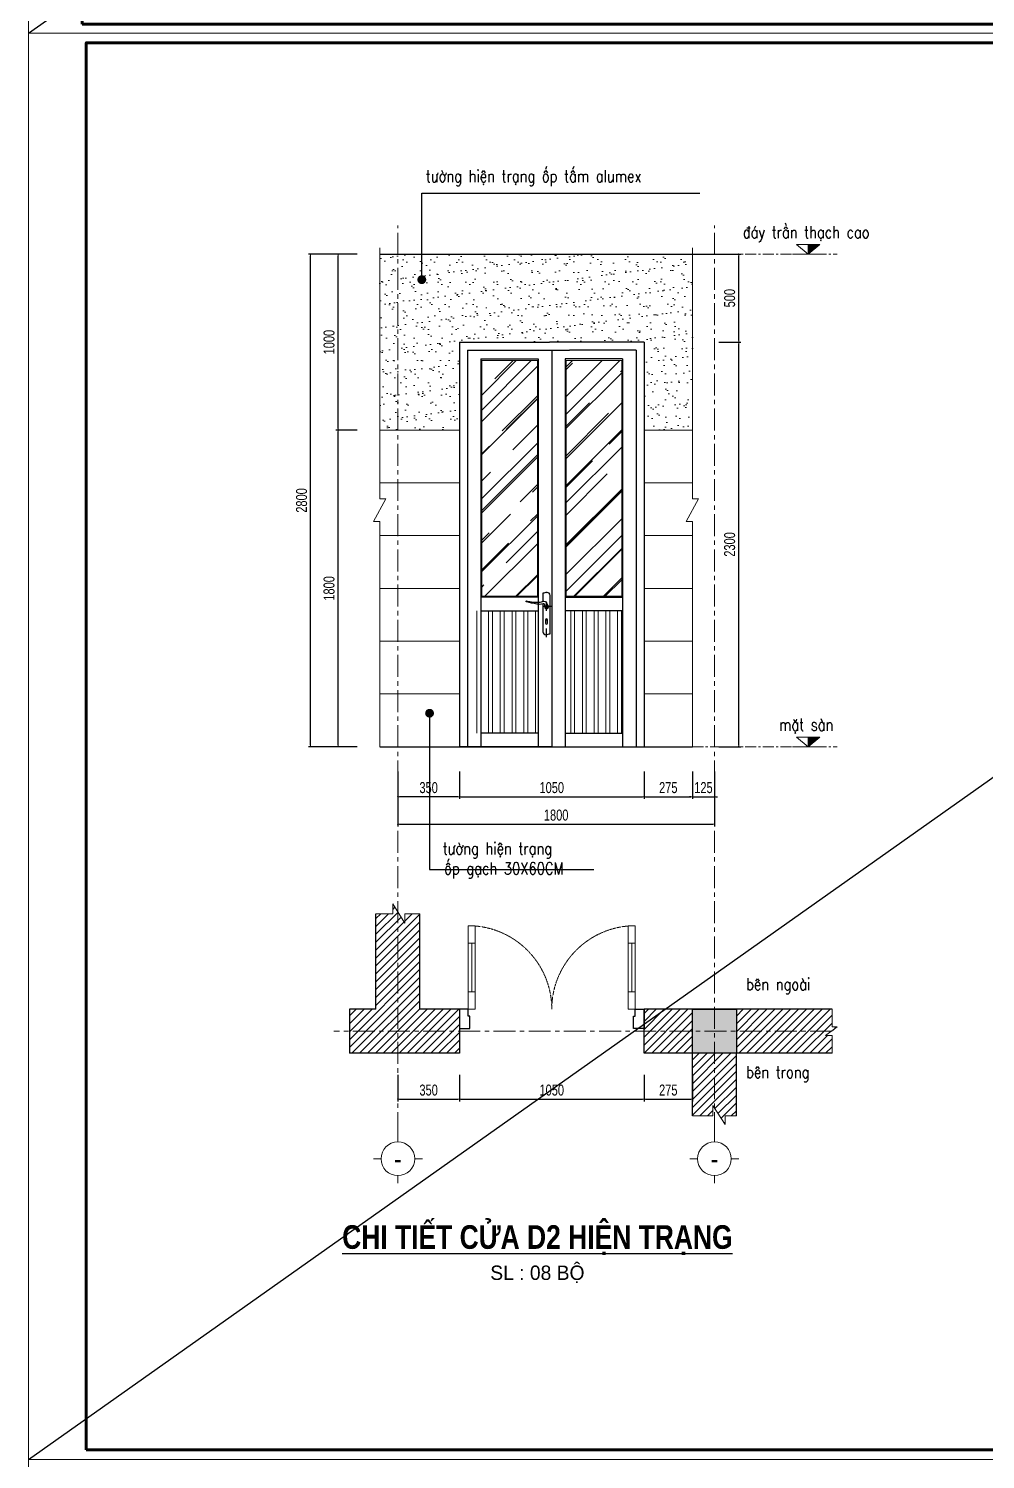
# Model space of a CAD drawing. Header units: millimetres. Extents: x -519517 to -431282, y -372679 to 113618.
# Drawn here: x -490082 to -484642, y -306676 to -298543 of the extents above; entities that cross this region are included whole.
import ezdxf
from ezdxf.enums import TextEntityAlignment as Align

# ---------------------------------------------------------------- set-up
doc = ezdxf.new("R2010")
doc.units = ezdxf.units.MM
doc.header["$LTSCALE"] = 5
for name, pattern in [('CENTER2', [28.575, 19.05, -3.175, 3.175, -3.175]), ('CENTERX2', [4, 2.5, -0.5, 0.5, -0.5]), ('DASHDOT', [1, 0.5, -0.25, 0, -0.25]), ('HIDDEN2', [0.1875, 0.125, -0.0625]), ('HO-01', [60, 10, -10, 0, -10, 10, -10, 0, -10])]:
    doc.linetypes.add(name, pattern=pattern)
doc.layers.get('0').update_dxf_attribs({"linetype": 'CENTER2'})
for name, color, linetype, lineweight in [('03', 252, 'Continuous', 30), ('BICO-250-HATCH', 250, 'Continuous', 9), ('BICO-9-NÉT CỬA', 9, 'Continuous', 25), ('Khungten_LCDI', 7, 'Continuous', 25), ('LC Dim', 8, 'Continuous', 18), ('LC Hatch', 252, 'Continuous', 9), ('LC Hatch @ 1 (1)', 252, 'Continuous', 9), ('LC ISO', 153, 'Continuous', 13), ('LC Net dam 1', 30, 'Continuous', 30), ('LC Net manh', 9, 'Continuous', 5), ('LC Net thay', 7, 'Continuous', 25), ('LC Net truc', 79, 'DASHDOT', 13), ('LC Text1', 3, 'Continuous', 20), ('LC Text2', 7, 'Continuous', 25), ('v-MANH', 147, 'Continuous', 5)]:
    doc.layers.add(name, color=color, linetype=linetype, lineweight=lineweight)
doc.layers.add('KCS_Plotter', color=11, linetype='Continuous', plot=False)
doc.layers.add('NTHAT', color=8, linetype='Continuous')
doc.styles.add('HOATBIF', font='hoatbif.shx', dxfattribs={"width": 0.75})
doc.styles.add('Khungten', font='VHAVAN.TTF', dxfattribs={"width": 0.9, "height": 5000})
doc.styles.add('LC 1', font='VHAVANB.TTF')
doc.styles.add('LC 3', font='vnsimli.shx', dxfattribs={"width": 0.75})
doc.styles.add('LC3', font='VHARIALB.TTF', dxfattribs={"width": 0.8})
doc.styles.add('T1', font='Vnsimli.shx', dxfattribs={"width": 0.8})
doc.styles.add('Title', font='VHBLACK.TTF')
doc.dimstyles.new('1-100(1-25)', dxfattribs={"dimscale": 25, "dimtxt": 2.5, "dimasz": 0.35, "dimexe": 0.5, "dimexo": 1, "dimgap": 0.8, "dimtad": 1, "dimdec": 0, "dimzin": 0, "dimdsep": 46, "dimtxsty": 'HOATBIF', "dimblk1": 'DOT', "dimblk2": 'DOT', "dimsah": 1, "dimcen": -1, "dimdle": 1, "dimclrd": 256, "dimclre": 256, "dimclrt": 4, "dimadec": 3, "dimazin": 2, "dimtfac": 0.333333, "dimtdec": 0, "dimtix": 1, "dimtmove": 2, "dimatfit": 3, "dimldrblk": 'DOT', "dimfxl": 1, "dimtvp": 0.833333, "dimtolj": 1, "dimtzin": 0, "dimarcsym": 0})

# ---------------------------------------------------------------- blocks, each defined once
blk = doc.blocks.new('lcdi fix')
at = {"layer": 'Defpoints', "lineweight": 0}
blk.add_lwpolyline([(-1200, -14850), (-1200, 14850), (40800, 14850), (40800, -14850)], close=True, dxfattribs=at)
at = {"layer": 'Khungten_LCDI', "color": 5, "lineweight": 60}
blk.add_lwpolyline([(0, -14650), (0, 14650), (40600, 14650), (40600, -14650)], close=True, dxfattribs=at)
at = {"color": 7, "style": 'Khungten', "width": 0.8}
for tag, p in [('REVISION', (39499, -10746)), ('NGAYHT', (39546, -11609))]:
    blk.add_attdef(tag, text='', height=200, dxfattribs=at).set_placement(p, align=Align.CENTER)
at = {"layer": 'LC Text1', "style": 'Title', "width": 3.882085}
for tag, p, p2 in [('TENBANVE1', (36913, -8886), (40339, -8886)), ('TENBANVE2', (36913, -9562), (40339, -9562))]:
    blk.add_attdef(tag, text='', height=250, dxfattribs=at).set_placement(p, p2, align=Align.FIT)
at = {"layer": 'LC Text1', "style": 'Title', "width": 0.7}
blk.add_attdef('SOBANVE', text='', height=250, dxfattribs=at).set_placement((39562, -13896), align=Align.CENTER)
blk = doc.blocks.new('*U409')
for p, q in [((-375, -90), (-375, -50)), ((-100, -70), (-375, -70)), ((-100, -90), (-100, -50)), ((-375, -960), (-375, -1000)), ((-100, -960), (-100, -1000)), ((-100, -980), (-375, -980))]:
    blk.add_line(p, q)
for points in [[(0, -50), (0, -90), (-475, -90), (-475, -50)], [(0, -1000), (0, -960), (-475, -960), (-475, -1000)]]:
    blk.add_lwpolyline(points, close=True)
at = {"linetype": 'HIDDEN2'}
for centre, start, end in [((0, -50), 180.00004, 270), ((0, -1000), 90, 179.99996)]:
    blk.add_arc(centre, 475, start, end, dxfattribs=at)
at = {"layer": '03'}
for points in [[(110, 0), (110, -60), (40, -60), (40, -50), (0, -50), (0, 0)], [(110, -1050), (110, -990), (40, -990), (40, -1000), (0, -1000), (0, -1050)]]:
    blk.add_lwpolyline(points, close=True, dxfattribs=at)
blk = doc.blocks.new('KHOAD1')
at = {"linetype": 'HO-01'}
blk.add_line((30, 0), (-35, 0), dxfattribs=at)
blk.add_lwpolyline([(0, -175), (0, 95)], dxfattribs=at)
for points in [[(2.8, 12.9), (8.5, 5.2, -1.309276), (-10, -0.2, 0.002546), (-9.5, 5.8, 0.582818), (-19.3, 14.9, -0.101796), (-55.2, 13.6, -0.023071), (-113.5, 26.3, -0.858111), (-112.9, 31.8, 0.088815), (-36.6, 25.3, 0.077253), (-22, 28.4, -0.174153), (-7.3, 29.4, -0.264121), (0.5, 20.8, 0.081743), (7.4, 3.3)], [(20, 14.7), (20, 63, 0.414214), (3, 80, 0.113888), (-10, 77, -0.128806), (-20, 75)], [(-20, 75), (-20, 29.2, 0.414214)], [(-20, 14.7), (-20, -143, 0.414214), (-3, -160, 0.113888), (10, -157, -0.128806), (20, -155), (20, 14.7, 0.414214)], [(5, -95), (5, -75, 1), (-5, -75), (-5, -95, 1), (5, -95, -1)]]:
    blk.add_lwpolyline(points, format="xyb")
blk.add_arc((0, 0), 11.2, 148.5757, 63.48038)
blk = doc.blocks.new('Cua D1111')
at = {"layer": 'BICO-250-HATCH'}
h = blk.add_hatch(dxfattribs=at)
h.set_pattern_fill('AR-RROOF', color=256, scale=7, angle=45, style=0)
h.set_pattern_definition([(45, (394482.73, -36780.73), (150.8683, 402.315474), [2667, -355.6, 889, -177.8]), (45, (394587.08, -36550.65), (-292.93595, 41.48878), [533.4, -58.674, 1066.8, -133.35]), (45, (394438.73, -36611), (569.527843, 737.997448), [1422.4, -248.92, 711.2, -177.8])])
h.paths.add_polyline_path([(443, 2195), (127, 2195), (127, 855), (443, 855)])
h.paths.add_polyline_path([(607, 855), (923, 855), (923, 2195), (607, 2195)])
at = {"layer": 'BICO-250-HATCH', "ltscale": 0.1}
h = blk.add_hatch(dxfattribs=at)
h.set_pattern_fill('ANSI32', color=256, scale=7, angle=45, style=0)
h.set_pattern_definition([(90, (-695025.894, 412862.23), (-66.675, 7e-15), []), (90, (-695003.67, 412884.45), (-66.675, 7e-15), [])])
h.paths.add_polyline_path([(155.2, 773), (97, 773), (97, 77), (448, 77), (448, 161)])
h.paths.add_polyline_path([(448, 161), (448, 773), (155.2, 773)], flags=17)
h.paths.add_polyline_path([(894.8, 773), (602, 773), (602, 161)], flags=17)
h.paths.add_polyline_path([(953, 773), (894.8, 773), (602, 161), (602, 77), (953, 77)])
at = {"layer": 'BICO-250-HATCH'}
for points in [[(127, 2195), (443, 2195), (443, 855), (127, 855)], [(923, 2195), (607, 2195), (607, 855), (923, 855)]]:
    blk.add_lwpolyline(points, close=True, dxfattribs=at)
at = {"layer": 'BICO-9-NÉT CỬA'}
for p, q in [((0, 2300), (0, 0)), ((0, 2300), (513, 2300)), ((1050, 2300), (513, 2300)), ((1050, 2300), (1050, 0)), ((1050, 2280), (1050, 2155)), ((45, 2255), (45, 0)), ((45, 2255), (625, 2255)), ((45, 2255), (625, 2255)), ((122, 2205), (122, 0)), ((122, 2205), (448, 2205)), ((122, 2205), (348, 2205)), ((448, 2205), (448, 0)), ((448, 2205), (448, 0)), ((525, 2255), (525, 0)), ((525, 2255), (525, 0)), ((525, 2255), (525, 0)), ((525, 2255), (525, 0)), ((525, 2255), (525, 0)), ((525, 2255), (525, 0)), ((602, 2205), (602, 0)), ((928, 2205), (602, 2205)), ((602, 2205), (602, 0)), ((1005, 2255), (625, 2255)), ((1005, 2255), (625, 2255)), ((928, 2205), (928, 0)), ((1005, 2255), (1005, 0)), ((1050, 2255), (1050, 0)), ((448, 850), (122, 850)), ((602, 850), (928, 850)), ((122, 773), (448, 773)), ((928, 773), (602, 773)), ((525, 0), (0, 0)), ((448, 77), (122, 77)), ((525, 0), (1050, 0)), ((602, 77), (928, 77))]:
    blk.add_line(p, q, dxfattribs=at)
at = {"layer": 'NTHAT'}
blk.add_blockref('KHOAD1', (495, 797), dxfattribs=at)
blk = doc.blocks.new('DOT')
at = {"color": 0, "linetype": 'ByBlock'}
blk.add_line((-0.5, 0), (-1, 0), dxfattribs=at)
at = {"color": 0, "linetype": 'ByBlock', "const_width": 0.5}
blk.add_lwpolyline([(-0.25, 0, 1), (0.25, 0, 1)], format="xyb", close=True, dxfattribs=at)
blk = doc.blocks.new('*D411')
at = {"layer": 'Defpoints', "color": 0, "ltscale": 0.2, "transparency": 16777216}
for p in [(-487632.4, -304464.5), (-486582.4, -304464.5), (-486582.4, -304628.5)]:
    blk.add_point(p, dxfattribs=at)
at = {"layer": 'LC Dim', "lineweight": -2, "ltscale": 0.2, "transparency": 16777216}
for p, q in [((-487632.4, -304489.5), (-487632.4, -304641)), ((-486582.4, -304489.5), (-486582.4, -304641)), ((-487623.7, -304628.5), (-486591.2, -304628.5))]:
    blk.add_line(p, q, dxfattribs=at)
at = {"layer": 'LC Dim', "lineweight": -2, "ltscale": 0.2, "transparency": 16777216, "xscale": 8.75, "yscale": 8.75, "zscale": 8.75, "rotation": 180}
blk.add_blockref('DOT', (-487632.4, -304628.5), dxfattribs=at)
at = {"layer": 'LC Dim', "lineweight": -2, "ltscale": 0.2, "transparency": 16777216, "xscale": 8.75, "yscale": 8.75, "zscale": 8.75}
blk.add_blockref('DOT', (-486582.4, -304628.5), dxfattribs=at)
at = {"layer": 'LC Dim', "color": 4, "ltscale": 0.2, "transparency": 16777216, "insert": (-487107.4, -304577.2), "char_height": 62.5, "attachment_point": 5, "style": 'HOATBIF'}
blk.add_mtext('\\A1;1050', dxfattribs=at)
blk = doc.blocks.new('_Dot')
at = {"color": 0, "linetype": 'ByBlock', "lineweight": -2}
blk.add_line((-0.5, 0), (-1, 0), dxfattribs=at)
at = {"color": 0, "linetype": 'ByBlock', "const_width": 0.5}
blk.add_lwpolyline([(-0.25, 0, 1), (0.25, 0, 1)], format="xyb", close=True, dxfattribs=at)
blk = doc.blocks.new('*D412')
at = {"layer": 'Defpoints', "color": 0, "ltscale": 0.2, "transparency": 16777216}
for p in [(-487982.4, -304464.5), (-487632.4, -304464.5), (-487632.4, -304628.5)]:
    blk.add_point(p, dxfattribs=at)
at = {"layer": 'LC Dim', "lineweight": -2, "ltscale": 0.2, "transparency": 16777216}
for p, q in [((-487982.4, -304489.5), (-487982.4, -304641)), ((-487632.4, -304489.5), (-487632.4, -304641)), ((-487973.7, -304628.5), (-487641.2, -304628.5))]:
    blk.add_line(p, q, dxfattribs=at)
at = {"layer": 'LC Dim', "lineweight": -2, "ltscale": 0.2, "transparency": 16777216, "xscale": 8.75, "yscale": 8.75, "zscale": 8.75, "rotation": 180}
blk.add_blockref('DOT', (-487982.4, -304628.5), dxfattribs=at)
at = {"layer": 'LC Dim', "lineweight": -2, "ltscale": 0.2, "transparency": 16777216, "xscale": 8.75, "yscale": 8.75, "zscale": 8.75}
blk.add_blockref('DOT', (-487632.4, -304628.5), dxfattribs=at)
at = {"layer": 'LC Dim', "color": 4, "ltscale": 0.2, "transparency": 16777216, "insert": (-487807.4, -304577.2), "char_height": 62.5, "attachment_point": 5, "style": 'HOATBIF'}
blk.add_mtext('\\A1;350', dxfattribs=at)
blk = doc.blocks.new('*D413')
at = {"layer": 'Defpoints', "color": 0, "ltscale": 0.2, "transparency": 16777216}
for p in [(-486582.4, -304464.5), (-486307.4, -304464.5), (-486307.4, -304628.5)]:
    blk.add_point(p, dxfattribs=at)
at = {"layer": 'LC Dim', "lineweight": -2, "ltscale": 0.2, "transparency": 16777216}
for p, q in [((-486582.4, -304489.5), (-486582.4, -304641)), ((-486307.4, -304489.5), (-486307.4, -304641)), ((-486573.7, -304628.5), (-486316.2, -304628.5))]:
    blk.add_line(p, q, dxfattribs=at)
at = {"layer": 'LC Dim', "lineweight": -2, "ltscale": 0.2, "transparency": 16777216, "xscale": 8.75, "yscale": 8.75, "zscale": 8.75, "rotation": 180}
blk.add_blockref('DOT', (-486582.4, -304628.5), dxfattribs=at)
at = {"layer": 'LC Dim', "lineweight": -2, "ltscale": 0.2, "transparency": 16777216, "xscale": 8.75, "yscale": 8.75, "zscale": 8.75}
blk.add_blockref('DOT', (-486307.4, -304628.5), dxfattribs=at)
at = {"layer": 'LC Dim', "color": 4, "ltscale": 0.2, "transparency": 16777216, "insert": (-486444.9, -304577.2), "char_height": 62.5, "attachment_point": 5, "style": 'HOATBIF'}
blk.add_mtext('\\A1;275', dxfattribs=at)
blk = doc.blocks.new('*D414')
at = {"layer": 'Defpoints', "color": 0, "ltscale": 0.2, "transparency": 16777216}
for p in [(-487632.4, -302741.4), (-486582.4, -302741.4), (-486582.4, -302909.1)]:
    blk.add_point(p, dxfattribs=at)
at = {"layer": 'LC Dim', "lineweight": -2, "ltscale": 0.2, "transparency": 16777216}
for p, q in [((-487632.4, -302766.4), (-487632.4, -302921.6)), ((-486582.4, -302766.4), (-486582.4, -302921.6)), ((-487623.7, -302909.1), (-486591.2, -302909.1))]:
    blk.add_line(p, q, dxfattribs=at)
at = {"layer": 'LC Dim', "lineweight": -2, "ltscale": 0.2, "transparency": 16777216, "xscale": 8.75, "yscale": 8.75, "zscale": 8.75, "rotation": 180}
blk.add_blockref('DOT', (-487632.4, -302909.1), dxfattribs=at)
at = {"layer": 'LC Dim', "lineweight": -2, "ltscale": 0.2, "transparency": 16777216, "xscale": 8.75, "yscale": 8.75, "zscale": 8.75}
blk.add_blockref('DOT', (-486582.4, -302909.1), dxfattribs=at)
at = {"layer": 'LC Dim', "color": 4, "ltscale": 0.2, "transparency": 16777216, "insert": (-487107.4, -302857.9), "char_height": 62.5, "attachment_point": 5, "style": 'HOATBIF'}
blk.add_mtext('\\A1;1050', dxfattribs=at)
blk = doc.blocks.new('*D415')
at = {"layer": 'Defpoints', "color": 0, "ltscale": 0.2, "transparency": 16777216}
for p in [(-486182.6, -300325.1), (-486044.7, -300325.1), (-486182.6, -302625.1)]:
    blk.add_point(p, dxfattribs=at)
at = {"layer": 'LC Dim', "lineweight": -2, "ltscale": 0.2, "transparency": 16777216}
for p, q in [((-486157.6, -300325.1), (-486032.2, -300325.1)), ((-486044.7, -302616.4), (-486044.7, -300333.9)), ((-486157.6, -302625.1), (-486032.2, -302625.1))]:
    blk.add_line(p, q, dxfattribs=at)
at = {"layer": 'LC Dim', "lineweight": -2, "ltscale": 0.2, "transparency": 16777216, "xscale": 8.75, "yscale": 8.75, "zscale": 8.75}
for p, rotation in [((-486044.7, -300325.1), 90), ((-486044.7, -302625.1), 270)]:
    blk.add_blockref('DOT', p, dxfattribs=dict(at, rotation=rotation))
at = {"layer": 'LC Dim', "color": 4, "ltscale": 0.2, "transparency": 16777216, "insert": (-486095.9, -301475.1), "char_height": 62.5, "attachment_point": 5, "rotation": 90, "style": 'HOATBIF'}
blk.add_mtext('\\A1;2300', dxfattribs=at)
blk = doc.blocks.new('*D416')
at = {"layer": 'Defpoints', "color": 0, "ltscale": 0.2, "transparency": 16777216}
for p in [(-486353, -299825.1), (-486044.7, -299825.1), (-486182.6, -300325.1)]:
    blk.add_point(p, dxfattribs=at)
at = {"layer": 'LC Dim', "lineweight": -2, "ltscale": 0.2, "transparency": 16777216}
for p, q in [((-486328, -299825.1), (-486032.2, -299825.1)), ((-486044.7, -300316.4), (-486044.7, -299833.9)), ((-486157.6, -300325.1), (-486032.2, -300325.1))]:
    blk.add_line(p, q, dxfattribs=at)
at = {"layer": 'LC Dim', "lineweight": -2, "ltscale": 0.2, "transparency": 16777216, "xscale": 8.75, "yscale": 8.75, "zscale": 8.75}
for p, rotation in [((-486044.7, -299825.1), 90), ((-486044.7, -300325.1), 270)]:
    blk.add_blockref('DOT', p, dxfattribs=dict(at, rotation=rotation))
at = {"layer": 'LC Dim', "color": 4, "ltscale": 0.2, "transparency": 16777216, "insert": (-486095.9, -300075.1), "char_height": 62.5, "attachment_point": 5, "rotation": 90, "style": 'HOATBIF'}
blk.add_mtext('\\A1;500', dxfattribs=at)
blk = doc.blocks.new('*D417')
at = {"layer": 'Defpoints', "color": 0, "ltscale": 0.2, "transparency": 16777216}
for p in [(-486582.4, -302741.4), (-486307.4, -302741.4), (-486307.4, -302909.1)]:
    blk.add_point(p, dxfattribs=at)
at = {"layer": 'LC Dim', "lineweight": -2, "ltscale": 0.2, "transparency": 16777216}
for p, q in [((-486582.4, -302766.4), (-486582.4, -302921.6)), ((-486307.4, -302766.4), (-486307.4, -302921.6)), ((-486573.7, -302909.1), (-486316.2, -302909.1))]:
    blk.add_line(p, q, dxfattribs=at)
at = {"layer": 'LC Dim', "lineweight": -2, "ltscale": 0.2, "transparency": 16777216, "xscale": 8.75, "yscale": 8.75, "zscale": 8.75, "rotation": 180}
blk.add_blockref('DOT', (-486582.4, -302909.1), dxfattribs=at)
at = {"layer": 'LC Dim', "lineweight": -2, "ltscale": 0.2, "transparency": 16777216, "xscale": 8.75, "yscale": 8.75, "zscale": 8.75}
blk.add_blockref('DOT', (-486307.4, -302909.1), dxfattribs=at)
at = {"layer": 'LC Dim', "color": 4, "ltscale": 0.2, "transparency": 16777216, "insert": (-486444.9, -302857.9), "char_height": 62.5, "attachment_point": 5, "style": 'HOATBIF'}
blk.add_mtext('\\A1;275', dxfattribs=at)
blk = doc.blocks.new('*D418')
at = {"layer": 'Defpoints', "color": 0, "ltscale": 0.2, "transparency": 16777216}
for p in [(-487982.4, -302741.4), (-487632.4, -302741.4), (-487982.4, -302909.1)]:
    blk.add_point(p, dxfattribs=at)
at = {"layer": 'LC Dim', "lineweight": -2, "ltscale": 0.2, "transparency": 16777216}
for p, q in [((-487982.4, -302766.4), (-487982.4, -302921.6)), ((-487632.4, -302766.4), (-487632.4, -302921.6)), ((-487641.2, -302909.1), (-487973.7, -302909.1))]:
    blk.add_line(p, q, dxfattribs=at)
at = {"layer": 'LC Dim', "lineweight": -2, "ltscale": 0.2, "transparency": 16777216, "xscale": 8.75, "yscale": 8.75, "zscale": 8.75, "rotation": 180}
blk.add_blockref('DOT', (-487982.4, -302909.1), dxfattribs=at)
at = {"layer": 'LC Dim', "lineweight": -2, "ltscale": 0.2, "transparency": 16777216, "xscale": 8.75, "yscale": 8.75, "zscale": 8.75}
blk.add_blockref('DOT', (-487632.4, -302909.1), dxfattribs=at)
at = {"layer": 'LC Dim', "color": 4, "ltscale": 0.2, "transparency": 16777216, "insert": (-487807.4, -302857.9), "char_height": 62.5, "attachment_point": 5, "style": 'HOATBIF'}
blk.add_mtext('\\A1;350', dxfattribs=at)
blk = doc.blocks.new('TTRUC')
at = {"layer": 'LC ISO'}
for p, q in [((0, 6.95), (0, 10.13)), ((-6.95, 0), (-10.13, 0)), ((6.95, 0), (10.13, 0)), ((0, -6.95), (0, -10.13))]:
    blk.add_line(p, q, dxfattribs=at)
at = {"layer": 'LC Net manh'}
blk.add_circle((0, 0), 6.95, dxfattribs=at)
blk = doc.blocks.new('*D419')
at = {"layer": 'Defpoints', "color": 0, "ltscale": 0.2, "transparency": 16777216}
for p in [(-486307.4, -302741.4), (-486182.4, -302741.4), (-486182.4, -302909.1)]:
    blk.add_point(p, dxfattribs=at)
at = {"layer": 'LC Dim', "lineweight": -2, "ltscale": 0.2, "transparency": 16777216}
for p, q in [((-486307.4, -302766.4), (-486307.4, -302921.6)), ((-486182.4, -302766.4), (-486182.4, -302921.6)), ((-486316.2, -302909.1), (-486324.9, -302909.1)), ((-486307.4, -302909.1), (-486182.4, -302909.1)), ((-486173.7, -302909.1), (-486164.9, -302909.1))]:
    blk.add_line(p, q, dxfattribs=at)
at = {"layer": 'LC Dim', "lineweight": -2, "ltscale": 0.2, "transparency": 16777216, "xscale": 8.75, "yscale": 8.75, "zscale": 8.75}
blk.add_blockref('DOT', (-486307.4, -302909.1), dxfattribs=at)
at = {"layer": 'LC Dim', "lineweight": -2, "ltscale": 0.2, "transparency": 16777216, "xscale": 8.75, "yscale": 8.75, "zscale": 8.75, "rotation": 180}
blk.add_blockref('DOT', (-486182.4, -302909.1), dxfattribs=at)
at = {"layer": 'LC Dim', "color": 4, "ltscale": 0.2, "transparency": 16777216, "insert": (-486244.9, -302857.9), "char_height": 62.5, "attachment_point": 5, "style": 'HOATBIF'}
blk.add_mtext('\\A1;125', dxfattribs=at)
blk = doc.blocks.new('*D420')
at = {"layer": 'Defpoints', "color": 0, "ltscale": 0.2, "transparency": 16777216}
for p in [(-487982.4, -302741.4), (-486182.4, -302741.4), (-486182.4, -303065.4)]:
    blk.add_point(p, dxfattribs=at)
at = {"layer": 'LC Dim', "lineweight": -2, "ltscale": 0.2, "transparency": 16777216}
for p, q in [((-487982.4, -302766.4), (-487982.4, -303077.9)), ((-486182.4, -302766.4), (-486182.4, -303077.9)), ((-487973.7, -303065.4), (-486191.2, -303065.4))]:
    blk.add_line(p, q, dxfattribs=at)
at = {"layer": 'LC Dim', "lineweight": -2, "ltscale": 0.2, "transparency": 16777216, "xscale": 8.75, "yscale": 8.75, "zscale": 8.75, "rotation": 180}
blk.add_blockref('DOT', (-487982.4, -303065.4), dxfattribs=at)
at = {"layer": 'LC Dim', "lineweight": -2, "ltscale": 0.2, "transparency": 16777216, "xscale": 8.75, "yscale": 8.75, "zscale": 8.75}
blk.add_blockref('DOT', (-486182.4, -303065.4), dxfattribs=at)
at = {"layer": 'LC Dim', "color": 4, "ltscale": 0.2, "transparency": 16777216, "insert": (-487082.4, -303014.1), "char_height": 62.5, "attachment_point": 5, "style": 'HOATBIF'}
blk.add_mtext('\\A1;1800', dxfattribs=at)
blk = doc.blocks.new('Caodo1')
at = {"layer": 'LC Text1'}
blk.add_hatch(color=256, dxfattribs=at).paths.add_polyline_path([(0, 200), (0, 0), (243, 200)])
for p, q in [((324, 0), (-324, 0)), ((0, 0), (0, 200))]:
    blk.add_line(p, q, dxfattribs=at)
blk.add_lwpolyline([(-243, 200), (243, 200), (0, 0), (0, 0)], close=True, dxfattribs=at)
at = {"layer": 'LC Text1', "style": 'T1', "width": 0.8}
blk.add_attdef('%%P0,00', text='', height=250, dxfattribs=at).set_placement((-39, 460), align=Align.MIDDLE_CENTER)
blk = doc.blocks.new('*D421')
at = {"layer": 'Defpoints', "color": 0, "ltscale": 0.2, "transparency": 16777216}
for p in [(-488322.2, -300825.1), (-488188.9, -300825.1), (-488188.9, -302625.1)]:
    blk.add_point(p, dxfattribs=at)
at = {"layer": 'LC Dim', "lineweight": -2, "ltscale": 0.2, "transparency": 16777216}
for p, q in [((-488213.9, -300825.1), (-488334.7, -300825.1)), ((-488322.2, -302616.4), (-488322.2, -300833.9)), ((-488213.9, -302625.1), (-488334.7, -302625.1))]:
    blk.add_line(p, q, dxfattribs=at)
at = {"layer": 'LC Dim', "lineweight": -2, "ltscale": 0.2, "transparency": 16777216, "xscale": 8.75, "yscale": 8.75, "zscale": 8.75}
for p, rotation in [((-488322.2, -300825.1), 90), ((-488322.2, -302625.1), 270)]:
    blk.add_blockref('DOT', p, dxfattribs=dict(at, rotation=rotation))
at = {"layer": 'LC Dim', "color": 4, "ltscale": 0.2, "transparency": 16777216, "insert": (-488373.5, -301725.1), "char_height": 62.5, "attachment_point": 5, "rotation": 90, "style": 'HOATBIF'}
blk.add_mtext('\\A1;1800', dxfattribs=at)
blk = doc.blocks.new('*D422')
at = {"layer": 'Defpoints', "color": 0, "ltscale": 0.2, "transparency": 16777216}
for p in [(-488322.2, -299825.1), (-488188.9, -299825.1), (-488188.9, -300825.1)]:
    blk.add_point(p, dxfattribs=at)
at = {"layer": 'LC Dim', "lineweight": -2, "ltscale": 0.2, "transparency": 16777216}
for p, q in [((-488213.9, -299825.1), (-488334.7, -299825.1)), ((-488322.2, -300816.4), (-488322.2, -299833.9)), ((-488213.9, -300825.1), (-488334.7, -300825.1))]:
    blk.add_line(p, q, dxfattribs=at)
at = {"layer": 'LC Dim', "lineweight": -2, "ltscale": 0.2, "transparency": 16777216, "xscale": 8.75, "yscale": 8.75, "zscale": 8.75}
for p, rotation in [((-488322.2, -299825.1), 90), ((-488322.2, -300825.1), 270)]:
    blk.add_blockref('DOT', p, dxfattribs=dict(at, rotation=rotation))
at = {"layer": 'LC Dim', "color": 4, "ltscale": 0.2, "transparency": 16777216, "insert": (-488373.5, -300325.1), "char_height": 62.5, "attachment_point": 5, "rotation": 90, "style": 'HOATBIF'}
blk.add_mtext('\\A1;1000', dxfattribs=at)
blk = doc.blocks.new('*D423')
at = {"layer": 'Defpoints', "color": 0, "ltscale": 0.2, "transparency": 16777216}
for p in [(-488478.5, -299825.1), (-488188.9, -299825.1), (-488188.9, -302625.1)]:
    blk.add_point(p, dxfattribs=at)
at = {"layer": 'LC Dim', "lineweight": -2, "ltscale": 0.2, "transparency": 16777216}
for p, q in [((-488213.9, -299825.1), (-488491, -299825.1)), ((-488478.5, -302616.4), (-488478.5, -299833.9)), ((-488213.9, -302625.1), (-488491, -302625.1))]:
    blk.add_line(p, q, dxfattribs=at)
at = {"layer": 'LC Dim', "lineweight": -2, "ltscale": 0.2, "transparency": 16777216, "xscale": 8.75, "yscale": 8.75, "zscale": 8.75}
for p, rotation in [((-488478.5, -299825.1), 90), ((-488478.5, -302625.1), 270)]:
    blk.add_blockref('DOT', p, dxfattribs=dict(at, rotation=rotation))
at = {"layer": 'LC Dim', "color": 4, "ltscale": 0.2, "transparency": 16777216, "insert": (-488529.7, -301225.1), "char_height": 62.5, "attachment_point": 5, "rotation": 90, "style": 'HOATBIF'}
blk.add_mtext('\\A1;2800', dxfattribs=at)
blk = doc.blocks.new('TIEUDE1')
at = {"layer": 'LC Text2', "color": 7, "style": 'LC 1'}
blk.add_attdef('TIªU§Ò', text='', height=5, dxfattribs=at).set_placement((0, 0), align=Align.BOTTOM_CENTER)
blk.add_attdef('TL', text='', height=3, dxfattribs=at).set_placement((0, -2), align=Align.TOP_CENTER)

msp = doc.modelspace()

# ---------------------------------------------------------------- hatches: boundary and pattern name
at = {"layer": 'LC Hatch'}
h = msp.add_hatch(dxfattribs=at)
h.set_pattern_fill('AR-SAND', color=256, scale=2, style=0)
h.set_pattern_definition([(37.5, (-88347.27, -341135.09), (-3.200063, 97.882647), [0, -77.216, 0, -86.36, 0, -82.55]), (7.5, (-88347.27, -341135.09), (89.904657, 143.36502), [0, -41.656, 0, -69.596, 0, -26.67]), (327.5, (-88409.76, -341135.09), (158.198474, 0.287437), [0, -25.4, 0, -91.44, 0, -119.38]), (317.5, (-88409.76, -341135.09), (152.71129, 44.585865), [0, -12.7, 0, -59.944, 0, -68.58])])
h.paths.add_polyline_path([(-486582.4, -300325.1), (-486582.4, -300825.1), (-486307.4, -300825.1), (-486307.4, -299825.1), (-488085.2, -299825.1), (-488085.2, -300825.1), (-487632.4, -300825.1), (-487632.4, -300325.1)])
msp.add_hatch(color=256, dxfattribs=at).paths.add_polyline_path([(-486057.4, -304367.6), (-486307.4, -304367.6), (-486307.4, -304117.6), (-486057.4, -304117.6)])
at = {"layer": 'LC Hatch @ 1 (1)', "ltscale": 2}
h = msp.add_hatch(dxfattribs=at)
h.set_pattern_fill('ANSI31', color=256, scale=10)
h.set_pattern_definition([(45, (-88347.273, -341135.087), (-22.4506403, 22.4506403), [])])
h.paths.add_polyline_path([(-487632.4, -304367.6), (-487632.4, -304117.6), (-487857.4, -304117.6), (-487857.4, -303574.3), (-487942.2, -303574.3), (-487942.2, -303628.6), (-488010.9, -303518.6), (-488010.9, -303574.3), (-488107.4, -303574.3), (-488107.4, -304117.6), (-488257.4, -304117.6), (-488257.4, -304367.6)])
h.paths.add_polyline_path([(-486582.4, -304117.6), (-486582.4, -304367.6), (-486307.4, -304367.6), (-486307.4, -304117.6)])
h.paths.add_polyline_path([(-486057.4, -304117.6), (-486057.4, -304367.6), (-485513.7, -304367.6), (-485513.7, -304267.6), (-485551.7, -304267.6), (-485484.2, -304217.6), (-485513.7, -304217.6), (-485513.7, -304117.6)])
h.paths.add_polyline_path([(-486307.4, -304367.6), (-486307.4, -304723.9), (-486191, -304723.9), (-486191, -304664.9), (-486122.3, -304773.1), (-486122.3, -304723.9), (-486057.4, -304723.9), (-486057.4, -304367.6)])

# ---------------------------------------------------------------- linework, layer by layer
at = {"layer": 'KCS_Plotter'}
for p, q in [((-490081.8, -298568.3), (-479405.4, -291018.6)), ((-490081.8, -306676.3), (-478615.9, -298568.3))]:
    msp.add_line(p, q, dxfattribs=at)
at = {"layer": 'LC Hatch'}
for p, q in [((-488085.2, -300825.1), (-487632.4, -300825.1)), ((-486582.4, -300825.1), (-486307.4, -300825.1)), ((-488085.2, -301125.1), (-487632.4, -301125.1)), ((-486582.4, -301125.1), (-486307.4, -301125.1)), ((-488085.2, -301425.1), (-487632.4, -301425.1)), ((-486582.4, -301425.1), (-486307.4, -301425.1)), ((-488085.2, -301725.1), (-487632.4, -301725.1)), ((-486582.4, -301725.1), (-486307.4, -301725.1)), ((-488085.2, -302025.1), (-487632.4, -302025.1)), ((-486582.4, -302025.1), (-486307.4, -302025.1)), ((-488085.2, -302325.1), (-487632.4, -302325.1)), ((-486582.4, -302325.1), (-486307.4, -302325.1))]:
    msp.add_line(p, q, dxfattribs=at)
msp.add_lwpolyline([(-487632.4, -300325.1), (-486582.4, -300325.1), (-486582.4, -302625.1), (-487632.4, -302625.1)], close=True, dxfattribs=at)
at = {"layer": 'LC Net dam 1'}
for p, q in [((-488085.2, -302625.1), (-486307.4, -302625.1)), ((-488107.4, -304117.6), (-488107.4, -303574.3)), ((-487857.4, -304117.6), (-487857.4, -303574.3)), ((-488107.4, -304117.6), (-488257.4, -304117.6)), ((-488257.4, -304117.6), (-488257.4, -304367.6)), ((-487632.4, -304117.6), (-487857.4, -304117.6)), ((-487632.4, -304117.6), (-487632.4, -304367.6)), ((-485513.7, -304117.6), (-486582.4, -304117.6)), ((-486582.4, -304367.6), (-486582.4, -304117.6)), ((-487632.4, -304367.6), (-488257.4, -304367.6)), ((-486307.4, -304367.6), (-486582.4, -304367.6)), ((-486307.4, -304723.9), (-486307.4, -304367.6)), ((-486057.4, -304367.6), (-486307.4, -304367.6)), ((-486057.4, -304367.6), (-486307.4, -304367.6)), ((-486057.4, -304723.9), (-486057.4, -304367.6)), ((-485513.7, -304367.6), (-486057.4, -304367.6))]:
    msp.add_line(p, q, dxfattribs=at)
msp.add_lwpolyline([(-486057.4, -304367.6), (-486307.4, -304367.6), (-486307.4, -304117.6), (-486057.4, -304117.6)], close=True, dxfattribs=at)
at = {"layer": 'LC Net thay'}
msp.add_line((-488085.2, -299825.1), (-486307.4, -299825.1), dxfattribs=at)
at = {"layer": 'LC Net truc', "linetype": 'CENTERX2', "ltscale": 10}
for p, q in [((-487982.4, -304828.2), (-487982.4, -299662.2)), ((-486182.4, -304828.2), (-486182.4, -299662.2)), ((-485513.7, -304242.6), (-488346.1, -304242.6))]:
    msp.add_line(p, q, dxfattribs=at)
at = {"layer": 'LC Net truc', "linetype": 'CENTERX2', "ltscale": 5}
for p, q in [((-486307.4, -299825.1), (-485484.8, -299825.1)), ((-486307.4, -302625.1), (-485484.8, -302625.1))]:
    msp.add_line(p, q, dxfattribs=at)
at = {"layer": 'v-MANH', "linetype": 'Continuous'}
for points in [[(-488085.2, -299790), (-488085.2, -301215.9), (-488050.2, -301215.9), (-488120.3, -301344.4), (-488085.2, -301344.4), (-488085.2, -302625.1)], [(-486307.4, -299790), (-486307.4, -301215.9), (-486272.3, -301215.9), (-486342.5, -301344.4), (-486307.4, -301344.4), (-486307.4, -302625.1)], [(-488107.4, -303574.3), (-488010.9, -303574.3), (-488010.9, -303518.6), (-487942.2, -303628.6), (-487942.2, -303574.3), (-487857.4, -303574.3)], [(-485513.7, -304117.6), (-485513.7, -304217.6), (-485484.2, -304217.6), (-485551.7, -304267.6), (-485513.7, -304267.6), (-485513.7, -304367.6)], [(-486307.4, -304723.9), (-486191, -304723.9), (-486191, -304664.9), (-486122.3, -304773.1), (-486122.3, -304723.9), (-486057.4, -304723.9)]]:
    msp.add_lwpolyline(points, dxfattribs=at)

# ---------------------------------------------------------------- block references
at = {"layer": 'BICO-250-HATCH'}
msp.add_blockref('Cua D1111', (-487632.4, -302625.1), dxfattribs=at)
at = {"layer": 'LC ISO', "ltscale": 2, "xscale": -1, "rotation": 90}
msp.add_blockref('*U409', (-487632.4, -304117.6), dxfattribs=at)
at = {"layer": 'LC ISO', "xscale": 13.75690324811289, "yscale": 13.75690324811289, "zscale": 13.75690324811289}
for p in [(-487982.4, -304967.6), (-486182.4, -304967.6)]:
    msp.add_blockref('TTRUC', p, dxfattribs=at)
at = {"layer": 'LC Net thay'}
for p, xscale, yscale, zscale in [((-489776.7, -294793.4), 0.2541996469311015, 0.2541996469311015, 0.2541996469311015), ((-489754.2, -302622.3), 0.2729966329967423, 0.2729966329967423, 0.2729966329967423), ((-489754.2, -310730.3), 0.2729966329967423, 0.2729966329967423, 0.2729966329967423)]:
    msp.add_blockref('lcdi fix', p, dxfattribs=dict(at, xscale=xscale, yscale=yscale, zscale=zscale))
at = {"layer": 'LC Text1'}
ref = msp.add_blockref('Caodo1', (-485650.1, -299825.1), dxfattribs=dict(at, xscale=0.2729966259158512, yscale=0.2729966259158512, zscale=0.2729966259158512))
ref.add_attrib('%%P0,00', '®¸y trÇn th¹ch cao', dxfattribs={"layer": 'LC Text2', "height": 68.249, "style": 'T1', "width": 0.8}).set_placement((-485660.8, -299699.7), align=Align.MIDDLE_CENTER)
ref = msp.add_blockref('Caodo1', (-485650.1, -302625.1), dxfattribs=dict(at, xscale=0.2729966259158512, yscale=0.2729966259158512, zscale=0.2729966259158512))
ref.add_attrib('%%P0,00', 'mÆt sµn', dxfattribs={"layer": 'LC Text2', "height": 68.25, "style": 'T1', "width": 0.8}).set_placement((-485660.8, -302499.7), align=Align.MIDDLE_CENTER)
at = {"layer": 'LC Text2'}
ref = msp.add_blockref('TIEUDE1', (-487189.1, -305519.8), dxfattribs=dict(at, xscale=27.29966259163788, yscale=27.29966259163788, zscale=27.29966259163788))
ref.add_attrib('TIªU§Ò', '%%Uchi tiÕt cöa d2 hiÖn tr¹ng', dxfattribs={"color": 7, "height": 134.435, "style": 'LC3', "width": 0.8}).set_placement((-487189.1, -305519.8), align=Align.BOTTOM_CENTER)
ref.add_attrib('TL', 'sl : 08 bé', dxfattribs={"color": 7, "height": 81.9, "style": 'LC 1'}).set_placement((-487189.1, -305574.4), align=Align.TOP_CENTER)

# ---------------------------------------------------------------- texts
at = {"layer": 'LC Text1', "color": 3, "style": 'LC 3', "width": 0.8}
for s, p in [('bªn ngoµi', (-486002.6, -304009.1)), ('bªn trong', (-486002.6, -304508.5))]:
    msp.add_text(s, height=68.25, dxfattribs=at).set_placement(p)
at = {"layer": 'LC Text1', "ltscale": 0.2, "style": 'LC 1', "width": 0.9}
for p in [(-487982.4, -305055.3), (-486182.4, -305055.3)]:
    msp.add_text('-', height=107.7, dxfattribs=at).set_placement(p, align=Align.BOTTOM_CENTER)
at = {"layer": 'LC Text1', "color": 3, "char_height": 68.249, "attachment_point": 1, "style": 'LC 3'}
for s, insert, width in [('{\\W0.8;t\xadêng hiÖn tr¹ng èp tÊm alumex}', (-487823.6, -299346.8), 1556.763), ('\\pi51.76878;{\\W0.8;t\xadêng hiÖn tr¹ng \\P\\pi60.21868;èp g¹ch 30X60CM}', (-487779.5, -303168.8), 910.828)]:
    msp.add_mtext(s, dxfattribs=dict(at, insert=insert, width=width))

# ---------------------------------------------------------------- dimensions: what is measured, and where the dimension line sits
at = {"layer": 'LC Dim', "ltscale": 0.2}
for base, p1, p2, picture, middle in [((-488478.5, -299825.1), (-488188.9, -302625.1), (-488188.9, -299825.1), '*D423', (-488529.7, -301225.1)), ((-488322.2, -299825.1), (-488188.9, -300825.1), (-488188.9, -299825.1), '*D422', (-488373.5, -300325.1)), ((-486044.7, -299825.1), (-486182.6, -300325.1), (-486353, -299825.1), '*D416', (-486095.9, -300075.1)), ((-486044.7, -300325.1), (-486182.6, -302625.1), (-486182.6, -300325.1), '*D415', (-486095.9, -301475.1)), ((-488322.2, -300825.1), (-488188.9, -302625.1), (-488188.9, -300825.1), '*D421', (-488373.5, -301725.1))]:
    dim = msp.add_linear_dim(base=base, p1=p1, p2=p2, angle=90, dimstyle='1-100(1-25)', dxfattribs=at)
    dim.commit()
    dim.dimension.update_dxf_attribs({"geometry": picture, "text_midpoint": middle})
for base, p1, p2, picture, middle in [((-487982.4, -302909.1), (-487632.4, -302741.4), (-487982.4, -302741.4), '*D418', (-487807.4, -302857.9)), ((-486182.4, -303065.4), (-487982.4, -302741.4), (-486182.4, -302741.4), '*D420', (-487082.4, -303014.1)), ((-486582.4, -302909.1), (-487632.4, -302741.4), (-486582.4, -302741.4), '*D414', (-487107.4, -302857.9)), ((-486307.4, -302909.1), (-486582.4, -302741.4), (-486307.4, -302741.4), '*D417', (-486444.9, -302857.9)), ((-486182.4, -302909.1), (-486307.4, -302741.4), (-486182.4, -302741.4), '*D419', (-486244.9, -302857.9)), ((-487632.4, -304628.5), (-487982.4, -304464.5), (-487632.4, -304464.5), '*D412', (-487807.4, -304577.2)), ((-486582.4, -304628.5), (-487632.4, -304464.5), (-486582.4, -304464.5), '*D411', (-487107.4, -304577.2)), ((-486307.4, -304628.5), (-486582.4, -304464.5), (-486307.4, -304464.5), '*D413', (-486444.9, -304577.2))]:
    dim = msp.add_linear_dim(base=base, p1=p1, p2=p2, dimstyle='1-100(1-25)', dxfattribs=at)
    dim.commit()
    dim.dimension.update_dxf_attribs({"geometry": picture, "text_midpoint": middle})

# ---------------------------------------------------------------- leaders
for points in [[(-487846.3, -299970), (-487846.3, -299477.5), (-486265.9, -299477.5)], [(-487802.2, -302434.7), (-487802.2, -303323.8), (-486867.3, -303323.8)]]:
    msp.add_leader(points, dimstyle='1-100(1-25)', override={"dimasz": 2}, dxfattribs=at)

doc.saveas('drawing.dxf')
